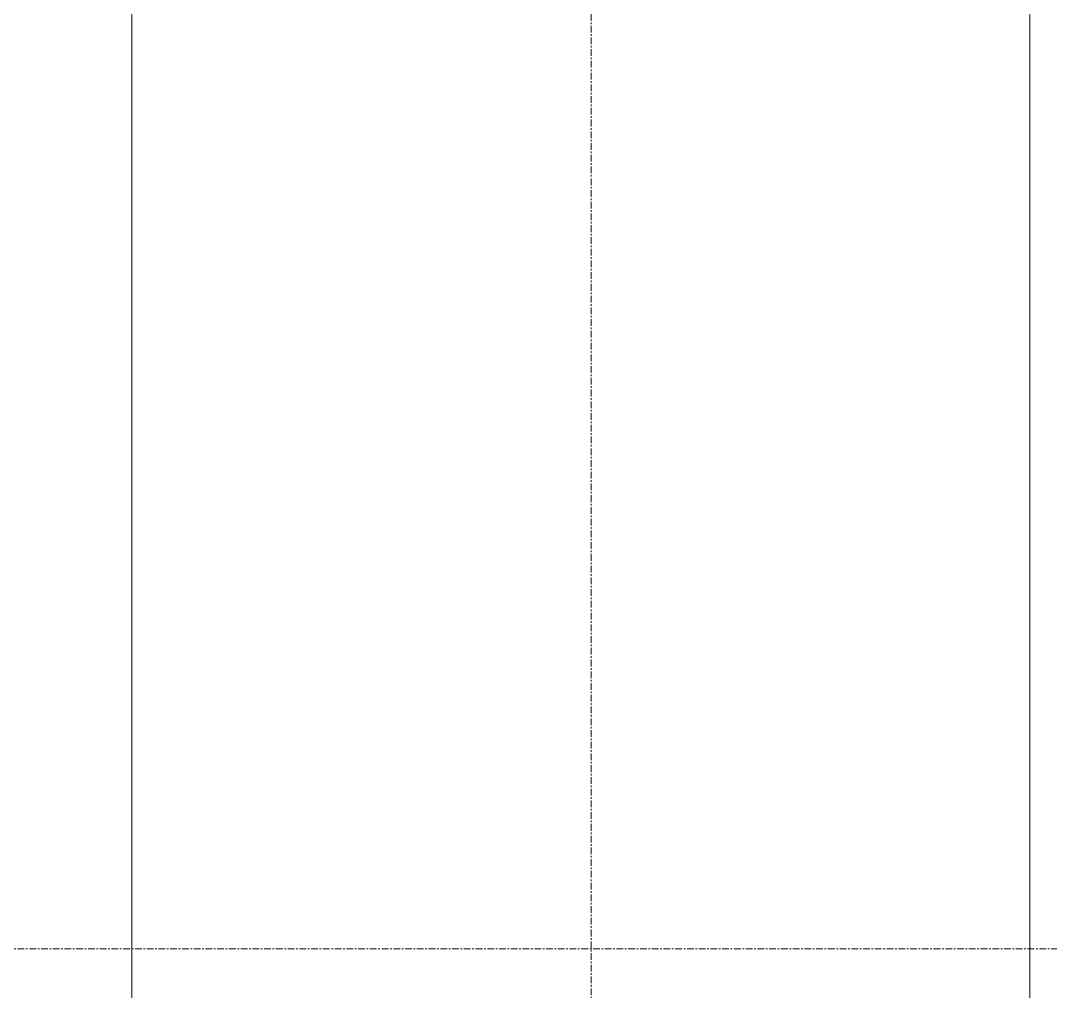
# Model space of a CAD drawing. Header units: millimetres. Extents: x 5356 to 209803, y -16346 to 109894.
# Drawn here: x 90673 to 92622, y 17157 to 18995 of the extents above; entities that cross this region are included whole.
import ezdxf

# ---------------------------------------------------------------- set-up
doc = ezdxf.new("R2010")
doc.units = ezdxf.units.MM
doc.linetypes.add('Grid Line', pattern=[22.225, 12.7, -3.175, 3.175, -3.175])
for name, color, linetype, lineweight in [('G-IMPT', 8, 'Continuous', 9), ('M-EQPM', 50, 'Continuous', 9), ('S-GRID-1', 1, 'Grid Line', 9)]:
    doc.layers.add(name, color=color, linetype=linetype, lineweight=lineweight)

# ---------------------------------------------------------------- blocks, each defined once
blk = doc.blocks.new('TKTC_NAP THAM BE XLNT_260130 - TKTC_XREF_260130_NAP THAM BE XLNT_dwg-3399784-TKCS_MB ĐỊNH VỊ MỐC TỌA ĐỘ CÔNG TRÌNH')
at = {"layer": 'G-IMPT', "flags": 128}
for points in [[(88128.5, 19937.9), (89828.1, 19937.9), (89828.1, 14387.9), (88128.5, 14387.9), (88128.5, 15737.3)], [(90078.1, 14387.9), (89828.1, 14387.9), (89828.1, 19937.9), (90078.1, 19937.9)]]:
    blk.add_lwpolyline(points, close=True, dxfattribs=at)
blk = doc.blocks.new('TKTC_NAP THAM BE XLNT_260130 - NẮP THĂM BỂ XLNT-2335565-TKCS_MB ĐỊNH VỊ MỐC TỌA ĐỘ CÔNG TRÌNH')
blk.add_blockref('TKTC_NAP THAM BE XLNT_260130 - TKTC_XREF_260130_NAP THAM BE XLNT_dwg-3399784-TKCS_MB ĐỊNH VỊ MỐC TỌA ĐỘ CÔNG TRÌNH', (-83427.6, -14087.9))

msp = doc.modelspace()

# ---------------------------------------------------------------- linework, layer by layer
at = {"layer": 'S-GRID-1'}
for p, q in [((91752.6, 15460.6), (91752.6, 20960.6)), ((131551.8, 17236.9), (29351.8, 17236.9))]:
    msp.add_line(p, q, dxfattribs=at)

# ---------------------------------------------------------------- block references
at = {"layer": 'M-EQPM'}
msp.add_blockref('TKTC_NAP THAM BE XLNT_260130 - NẮP THĂM BỂ XLNT-2335565-TKCS_MB ĐỊNH VỊ MỐC TỌA ĐỘ CÔNG TRÌNH', (86182.6, 14936.6), dxfattribs=at)

doc.saveas('drawing.dxf')
